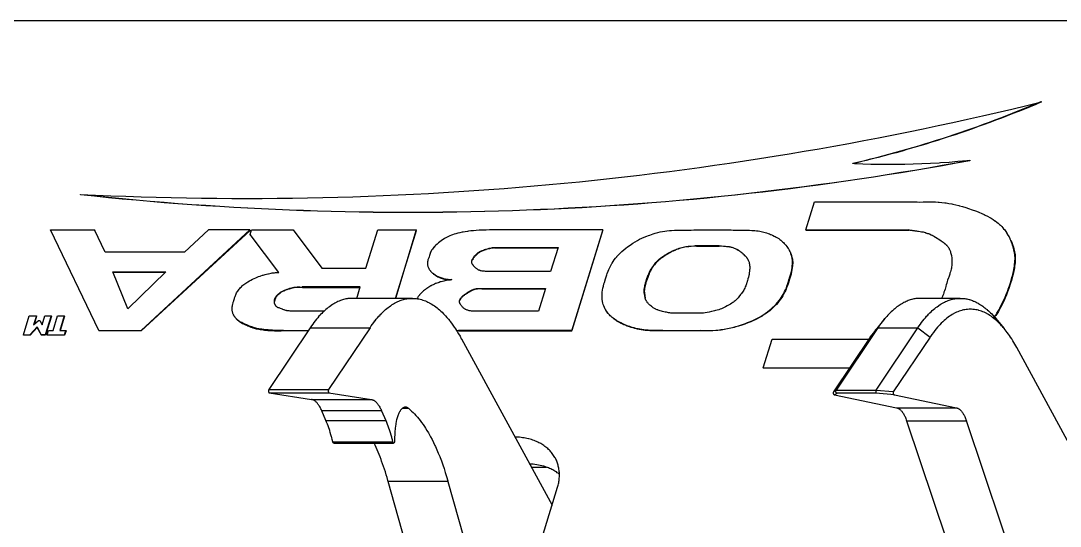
# Model space of a CAD drawing. Extents: x 0 to 216, y 0 to 280.
# Drawn here: x 185.23 to 197.24, y 214.57 to 220.41 of the extents above; entities that cross this region are included whole.
import ezdxf

# ---------------------------------------------------------------- set-up
doc = ezdxf.new("R2010")
doc.units = 0
doc.header["$MEASUREMENT"] = 0
doc.layers.add('CADdetails-1-FINE', color=1, linetype='CONTINUOUS')
doc.layers.add('CADdetails-9-EXTRAFINE', color=9, linetype='CONTINUOUS')

msp = doc.modelspace()

# ---------------------------------------------------------------- linework, layer by layer
at = {"layer": 'CADdetails-1-FINE'}
msp.add_lwpolyline([(198.151, 204.752), (202.988, 220.405), (136.73, 220.405), (132.448, 206.548)], dxfattribs=at)
at = {"layer": 'CADdetails-9-EXTRAFINE'}
msp.add_lwpolyline([(197.019, 219.469, -0.042242), (194.859, 218.76), (194.955, 218.756), (195.051, 218.753), (195.148, 218.751), (195.245, 218.751), (195.343, 218.751), (195.442, 218.752), (195.54, 218.754), (195.64, 218.758), (195.739, 218.762), (195.84, 218.768), (195.854, 218.769), (195.954, 218.776), (196.055, 218.784), (196.156, 218.793), (196.191, 218.796), (196.193, 218.791, -0.073187), (185.925, 218.398), (185.923, 218.403, 0.072802)], format="xyb", close=True, dxfattribs=at)
for points in [[(197.019, 219.469), (197.017, 219.474)], [(186.137, 216.834), (185.578, 217.992), (186.087, 217.992), (186.089, 217.987)], [(187.879, 217.992), (187.882, 217.987), (186.626, 216.829), (186.139, 216.829), (186.137, 216.834), (186.624, 216.834), (187.879, 217.992), (187.401, 217.992), (187.124, 217.736), (186.21, 217.736), (186.087, 217.992)], [(191.954, 217.992), (191.596, 216.834), (190.288, 216.834), (190.291, 216.829), (191.598, 216.829), (191.956, 217.987), (191.954, 217.992), (190.646, 217.992), (190.608, 217.991), (190.564, 217.99), (190.526, 217.988), (190.494, 217.986), (190.462, 217.984), (190.432, 217.981), (190.403, 217.977), (190.394, 217.976), (190.367, 217.972), (190.342, 217.968), (190.329, 217.965), (190.304, 217.96), (190.28, 217.954), (190.259, 217.948), (190.238, 217.942), (190.218, 217.935), (190.208, 217.932), (190.19, 217.925), (190.174, 217.918), (190.158, 217.91), (190.143, 217.902), (190.128, 217.894), (190.113, 217.884), (190.103, 217.878), (190.087, 217.867), (190.072, 217.855), (190.056, 217.842), (190.052, 217.839), (190.041, 217.83), (190.028, 217.818), (190.016, 217.806), (190.006, 217.795), (190.003, 217.792), (189.995, 217.782), (189.987, 217.772), (189.984, 217.768), (189.978, 217.758), (189.972, 217.747), (189.967, 217.737), (189.962, 217.726), (189.961, 217.722), (189.956, 217.709), (189.952, 217.697), (189.949, 217.684), (189.944, 217.671), (189.94, 217.657), (189.936, 217.646), (189.935, 217.642), (189.933, 217.633), (189.932, 217.63), (189.931, 217.621), (189.93, 217.612), (189.931, 217.602), (189.931, 217.596), (189.932, 217.587), (189.934, 217.578), (189.936, 217.572), (189.939, 217.563), (189.942, 217.554), (189.944, 217.55), (189.946, 217.546)], [(187.883, 217.934), (187.881, 217.938)], [(190.448, 217.599), (190.447, 217.602), (190.445, 217.606), (190.444, 217.609), (190.443, 217.613), (190.443, 217.617), (190.443, 217.617), (190.442, 217.621), (190.442, 217.624), (190.442, 217.628), (190.442, 217.632), (190.443, 217.635), (190.443, 217.639), (190.445, 217.643), (190.446, 217.647), (190.448, 217.65), (190.45, 217.656), (190.451, 217.657), (190.455, 217.664), (190.456, 217.666), (190.46, 217.673), (190.464, 217.679), (190.466, 217.682), (190.47, 217.687), (190.474, 217.692), (190.479, 217.697), (190.485, 217.703), (190.487, 217.705), (190.488, 217.706), (190.5, 217.717), (190.501, 217.717), (190.508, 217.724), (190.514, 217.729), (190.517, 217.731), (190.523, 217.735), (190.529, 217.739), (190.536, 217.743), (190.543, 217.746), (190.546, 217.748), (190.555, 217.752), (190.563, 217.755), (190.576, 217.76), (190.589, 217.765), (190.598, 217.768), (190.605, 217.77), (190.619, 217.774), (190.634, 217.778), (190.644, 217.781), (190.657, 217.784), (190.669, 217.786), (190.671, 217.786), (190.674, 217.787), (190.677, 217.787), (190.678, 217.787), (190.682, 217.788), (190.685, 217.788), (190.688, 217.789), (190.691, 217.789), (190.694, 217.79), (190.697, 217.79), (190.7, 217.79), (191.438, 217.79), (191.352, 217.514), (190.615, 217.514), (190.613, 217.514), (190.6, 217.514), (190.588, 217.515), (190.579, 217.516), (190.57, 217.517), (190.561, 217.518), (190.56, 217.518), (190.552, 217.52), (190.544, 217.522), (190.537, 217.524), (190.536, 217.525), (190.529, 217.527), (190.521, 217.53), (190.514, 217.534), (190.512, 217.535), (190.506, 217.538), (190.5, 217.542), (190.495, 217.546), (190.489, 217.55), (190.484, 217.554), (190.479, 217.559), (190.478, 217.561), (190.473, 217.566), (190.467, 217.573), (190.464, 217.577), (190.462, 217.58), (190.457, 217.586), (190.453, 217.59), (190.451, 217.595)], [(190.703, 217.786), (190.701, 217.785), (190.698, 217.785), (190.695, 217.785), (190.693, 217.785), (190.69, 217.784), (190.687, 217.784), (190.684, 217.783), (190.68, 217.783), (190.677, 217.782), (190.674, 217.782), (190.671, 217.781), (190.659, 217.779), (190.646, 217.776), (190.637, 217.774), (190.623, 217.77), (190.609, 217.766), (190.604, 217.764), (190.6, 217.763), (190.587, 217.759), (190.574, 217.754), (190.57, 217.753), (190.564, 217.75), (190.554, 217.746), (190.553, 217.745), (190.545, 217.742), (190.538, 217.738), (190.535, 217.737), (190.529, 217.733), (190.523, 217.729), (190.517, 217.725), (190.511, 217.72), (190.509, 217.718), (190.502, 217.712), (190.496, 217.707), (190.491, 217.701), (190.484, 217.695), (190.482, 217.693), (190.477, 217.688), (190.473, 217.683), (190.469, 217.678), (190.465, 217.672), (190.463, 217.67), (190.459, 217.663), (190.455, 217.656), (190.452, 217.649), (190.451, 217.647), (190.448, 217.642)], [(190.7, 217.79), (190.703, 217.786), (191.438, 217.786)], [(193.6, 217.69), (193.592, 217.698), (193.588, 217.702), (193.585, 217.705), (193.576, 217.714), (193.57, 217.72), (193.563, 217.726), (193.556, 217.731), (193.549, 217.737), (193.541, 217.743), (193.533, 217.748), (193.523, 217.754), (193.518, 217.757), (193.507, 217.763), (193.502, 217.766), (193.495, 217.77), (193.485, 217.774), (193.485, 217.774), (193.476, 217.778), (193.468, 217.782), (193.467, 217.782), (193.458, 217.785), (193.45, 217.788), (193.441, 217.79), (193.431, 217.792), (193.43, 217.792), (193.42, 217.794), (193.41, 217.796), (193.397, 217.798), (193.383, 217.799), (193.368, 217.8), (193.349, 217.802), (193.326, 217.804), (193.325, 217.804), (193.322, 217.804), (193.319, 217.805), (193.318, 217.805), (193.315, 217.805), (193.312, 217.805), (193.309, 217.806), (193.307, 217.806), (193.304, 217.806), (193.301, 217.806), (193.298, 217.807)], [(186.296, 217.511), (186.298, 217.507), (186.906, 217.507)], [(189.113, 217.203), (189.154, 217.335), (188.485, 217.335), (188.487, 217.33), (189.154, 217.33)], [(190.306, 217.141), (190.305, 217.144), (190.304, 217.147), (190.302, 217.151), (190.301, 217.155), (190.301, 217.159), (190.301, 217.159), (190.3, 217.163), (190.3, 217.167), (190.3, 217.171), (190.301, 217.175), (190.301, 217.179), (190.302, 217.183), (190.304, 217.187), (190.306, 217.191), (190.306, 217.192), (190.309, 217.197), (190.312, 217.202), (190.314, 217.206), (190.318, 217.211), (190.323, 217.217), (190.328, 217.222), (190.333, 217.227), (190.337, 217.231), (190.342, 217.236), (190.349, 217.241), (190.357, 217.247), (190.364, 217.252), (190.378, 217.261), (190.392, 217.27), (190.394, 217.271), (190.398, 217.273), (190.411, 217.281), (190.424, 217.289), (190.43, 217.292), (190.44, 217.297), (190.448, 217.301), (190.456, 217.304), (190.458, 217.305), (190.466, 217.308), (190.473, 217.31), (190.48, 217.312), (190.487, 217.314), (190.489, 217.314), (190.497, 217.316), (190.505, 217.317), (190.514, 217.317), (190.523, 217.318), (190.525, 217.318), (190.528, 217.318), (190.531, 217.318), (190.532, 217.318), (190.535, 217.318), (190.539, 217.318), (190.542, 217.318), (190.545, 217.318), (190.548, 217.318), (190.551, 217.318), (190.554, 217.317), (191.292, 217.317), (191.211, 217.055), (190.473, 217.055), (190.472, 217.055), (190.458, 217.055), (190.446, 217.056), (190.437, 217.057), (190.428, 217.058), (190.42, 217.059), (190.418, 217.059), (190.41, 217.061), (190.402, 217.063), (190.395, 217.065), (190.394, 217.066), (190.387, 217.068), (190.38, 217.071), (190.373, 217.075), (190.37, 217.076), (190.364, 217.08), (190.358, 217.083), (190.353, 217.087), (190.348, 217.091), (190.342, 217.096), (190.337, 217.101), (190.336, 217.102), (190.331, 217.107), (190.325, 217.114), (190.322, 217.118), (190.32, 217.121), (190.315, 217.127), (190.312, 217.132), (190.309, 217.136)], [(190.556, 217.313), (190.555, 217.313), (190.552, 217.313), (190.549, 217.313), (190.548, 217.313), (190.545, 217.313), (190.542, 217.313), (190.539, 217.313), (190.536, 217.313), (190.533, 217.313), (190.53, 217.313), (190.527, 217.313), (190.52, 217.313), (190.511, 217.312), (190.502, 217.311), (190.494, 217.31), (190.493, 217.31), (190.485, 217.308), (190.478, 217.307), (190.471, 217.304), (190.464, 217.302), (190.462, 217.301), (190.454, 217.298), (190.446, 217.294), (190.437, 217.289), (190.431, 217.286), (190.418, 217.28), (190.405, 217.272), (190.401, 217.27), (190.387, 217.261), (190.373, 217.251), (190.373, 217.251), (190.369, 217.249), (190.359, 217.242), (190.352, 217.237), (190.345, 217.232), (190.344, 217.231), (190.338, 217.226), (190.333, 217.221), (190.331, 217.219), (190.327, 217.214), (190.322, 217.209), (190.32, 217.207), (190.317, 217.201), (190.313, 217.196), (190.311, 217.192), (190.308, 217.187), (190.306, 217.183)], [(190.554, 217.317), (190.556, 217.313), (191.292, 217.313)], [(188.737, 217.055), (188.398, 217.055), (188.387, 217.056), (188.373, 217.056), (188.366, 217.057), (188.361, 217.057), (188.345, 217.057), (188.332, 217.058), (188.326, 217.059), (188.317, 217.06), (188.308, 217.061), (188.301, 217.062), (188.293, 217.064), (188.285, 217.066), (188.276, 217.069), (188.272, 217.071), (188.261, 217.075), (188.256, 217.077), (188.244, 217.081), (188.235, 217.085), (188.224, 217.089), (188.216, 217.092), (188.214, 217.092), (188.208, 217.095), (188.202, 217.098), (188.2, 217.099), (188.195, 217.102), (188.191, 217.105), (188.189, 217.107), (188.185, 217.11), (188.182, 217.114), (188.178, 217.117), (188.175, 217.121), (188.173, 217.125)], [(189.267, 216.865), (189.281, 216.885), (189.295, 216.905), (189.309, 216.925), (189.324, 216.943), (189.325, 216.945), (189.339, 216.962), (189.353, 216.979), (189.368, 216.996), (189.382, 217.011), (189.385, 217.015), (189.399, 217.029), (189.413, 217.043), (189.428, 217.057), (189.442, 217.069), (189.447, 217.074), (189.461, 217.086), (189.475, 217.097), (189.489, 217.107), (189.503, 217.117), (189.51, 217.122), (189.524, 217.131), (189.538, 217.14), (189.551, 217.148), (189.565, 217.155), (189.574, 217.159), (189.588, 217.166), (189.601, 217.172), (189.615, 217.177), (189.628, 217.182), (189.638, 217.185), (189.652, 217.189), (189.665, 217.193), (189.679, 217.196), (189.692, 217.198), (189.702, 217.2), (189.716, 217.201), (189.729, 217.202), (189.743, 217.203), (189.756, 217.203), (189.066, 217.203), (189.052, 217.203), (189.039, 217.202), (189.026, 217.201), (189.012, 217.2), (189.002, 217.198), (188.988, 217.196), (188.975, 217.193), (188.961, 217.189), (188.948, 217.185), (188.938, 217.182), (188.925, 217.177), (188.911, 217.172), (188.897, 217.166), (188.884, 217.159), (188.875, 217.155), (188.861, 217.148), (188.848, 217.14), (188.834, 217.131), (188.82, 217.122), (188.813, 217.117), (188.799, 217.107), (188.785, 217.097), (188.771, 217.086), (188.757, 217.074), (188.751, 217.069), (188.737, 217.057), (188.723, 217.043), (188.709, 217.03), (188.695, 217.015), (188.692, 217.011), (188.677, 216.996), (188.663, 216.979), (188.649, 216.962), (188.635, 216.945), (188.633, 216.943), (188.619, 216.924), (188.605, 216.905), (188.59, 216.885), (188.577, 216.865)], [(189.756, 217.203), (189.771, 217.203), (189.786, 217.202), (189.8, 217.201), (189.815, 217.199), (189.83, 217.196), (189.831, 217.196), (189.846, 217.193), (189.861, 217.189), (189.876, 217.184), (189.891, 217.179), (189.906, 217.173), (189.906, 217.173), (189.921, 217.167), (189.936, 217.16), (189.952, 217.152), (189.967, 217.144), (189.98, 217.136), (189.996, 217.126), (190.011, 217.116), (190.026, 217.105), (190.042, 217.093), (190.053, 217.084), (190.069, 217.071), (190.084, 217.057), (190.1, 217.042), (190.116, 217.026), (190.124, 217.018), (190.14, 217.001), (190.155, 216.983), (190.171, 216.964), (190.187, 216.945), (190.193, 216.938), (190.208, 216.917), (190.224, 216.895), (190.24, 216.872), (190.256, 216.848), (190.259, 216.844), (190.274, 216.819), (190.29, 216.793), (190.306, 216.766), (190.321, 216.738), (190.322, 216.737), (191.368, 214.816)], [(195.623, 217.203), (195.611, 217.203), (195.599, 217.203), (195.587, 217.202), (195.575, 217.2), (195.57, 217.2), (195.558, 217.198), (195.546, 217.196), (195.534, 217.193), (195.522, 217.19), (195.517, 217.189), (195.505, 217.185), (195.493, 217.181), (195.481, 217.177), (195.469, 217.172), (195.457, 217.167), (195.445, 217.161), (195.432, 217.155), (195.42, 217.148), (195.413, 217.144), (195.4, 217.137), (195.388, 217.129), (195.376, 217.121), (195.363, 217.113), (195.351, 217.104), (195.339, 217.094), (195.326, 217.084), (195.314, 217.073), (195.311, 217.071), (195.298, 217.059), (195.285, 217.048), (195.273, 217.035), (195.26, 217.023), (195.247, 217.009), (195.235, 216.995), (195.222, 216.981), (195.212, 216.969), (195.117, 216.855), (195.109, 216.846), (195.101, 216.836), (195.094, 216.826), (195.086, 216.817), (195.079, 216.807), (195.072, 216.797), (195.064, 216.787), (195.061, 216.783), (195.054, 216.773), (195.047, 216.762), (195.043, 216.756), (194.619, 216.123), (194.618, 216.121), (194.617, 216.119), (194.616, 216.116), (194.616, 216.113), (194.616, 216.111), (194.616, 216.108), (194.616, 216.105), (194.617, 216.103), (194.618, 216.101), (194.619, 216.098), (194.619, 216.098), (194.621, 216.095), (194.623, 216.093), (194.625, 216.092), (194.626, 216.091), (194.629, 216.09), (194.631, 216.089), (195.347, 215.941), (195.352, 215.94), (195.357, 215.938), (195.362, 215.936), (195.364, 215.935), (195.369, 215.933), (195.374, 215.93), (195.379, 215.927), (195.38, 215.926), (195.385, 215.922), (195.39, 215.918), (195.395, 215.913), (195.396, 215.912), (195.401, 215.907), (195.406, 215.901), (195.411, 215.895), (195.416, 215.888), (195.421, 215.88), (195.425, 215.874), (195.43, 215.865), (195.435, 215.856), (195.439, 215.849), (195.444, 215.839), (195.449, 215.827), (195.454, 215.816), (195.458, 215.803), (195.463, 215.791)], [(195.106, 216.108), (195.106, 216.108), (195.107, 216.109), (195.107, 216.111), (195.107, 216.111), (195.108, 216.114), (195.108, 216.115), (195.109, 216.118), (195.109, 216.119), (195.109, 216.122), (195.109, 216.125), (195.109, 216.128), (195.109, 216.13), (195.11, 216.134), (195.109, 216.137), (195.109, 216.14), (195.109, 216.141), (195.109, 216.141), (195.109, 216.142), (195.109, 216.142), (195.109, 216.142), (195.109, 216.143), (195.109, 216.143), (195.11, 216.144), (195.11, 216.144), (195.11, 216.144), (195.11, 216.145), (195.11, 216.145), (195.593, 216.865), (195.606, 216.885), (195.621, 216.905), (195.635, 216.924), (195.649, 216.943), (195.65, 216.945), (195.665, 216.962), (195.679, 216.979), (195.693, 216.996), (195.708, 217.011), (195.716, 217.021), (195.73, 217.035), (195.745, 217.049), (195.759, 217.062), (195.773, 217.074), (195.787, 217.086), (195.801, 217.097), (195.815, 217.107), (195.829, 217.117), (195.836, 217.122), (195.85, 217.131), (195.863, 217.14), (195.877, 217.148), (195.891, 217.155), (195.9, 217.159), (195.913, 217.166), (195.927, 217.172), (195.941, 217.177), (195.954, 217.182), (195.964, 217.185), (195.977, 217.189), (195.991, 217.193), (196.004, 217.196), (196.018, 217.198), (196.028, 217.2), (196.041, 217.201), (196.055, 217.202), (196.068, 217.203), (196.082, 217.203), (196.094, 217.203), (196.106, 217.203), (196.118, 217.202), (196.13, 217.2), (196.135, 217.2), (196.147, 217.198), (196.159, 217.196), (196.171, 217.193), (196.183, 217.19), (196.188, 217.189), (196.2, 217.185), (196.212, 217.181), (196.224, 217.177), (196.236, 217.172), (196.24, 217.17), (196.252, 217.165), (196.264, 217.159), (196.277, 217.153), (196.289, 217.146), (196.292, 217.144), (196.305, 217.137), (196.317, 217.129), (196.329, 217.121), (196.342, 217.113), (196.354, 217.103), (196.367, 217.094), (196.379, 217.084), (196.392, 217.073), (196.394, 217.071), (196.407, 217.059), (196.42, 217.048), (196.432, 217.035), (196.445, 217.023), (196.458, 217.009), (196.47, 216.995), (196.483, 216.981), (196.493, 216.969), (196.588, 216.855)], [(196.082, 217.203), (195.623, 217.203)], [(185.265, 216.781), (185.333, 217.001), (185.414, 217.001), (185.382, 216.897), (185.439, 216.949), (185.454, 216.949), (185.481, 216.897), (185.513, 217.001), (185.585, 217.001), (185.517, 216.781), (185.47, 216.781)], [(185.414, 217.001), (185.416, 216.997), (185.387, 216.902)], [(185.585, 217.001), (185.588, 216.997), (185.52, 216.777), (185.472, 216.777)], [(185.538, 216.781), (185.554, 216.834), (185.608, 216.834), (185.66, 217.001), (185.736, 217.001), (185.684, 216.834), (185.755, 216.834), (185.758, 216.829), (185.741, 216.777), (185.54, 216.777), (185.538, 216.781), (185.739, 216.781), (185.755, 216.834)], [(185.736, 217.001), (185.738, 216.997), (185.688, 216.833)], [(192.652, 216.829), (192.652, 216.829), (192.625, 216.828), (192.599, 216.827), (192.573, 216.827), (192.548, 216.827), (192.523, 216.828), (192.498, 216.829), (192.473, 216.831), (192.449, 216.834), (192.445, 216.834), (192.422, 216.837), (192.398, 216.841), (192.376, 216.845), (192.353, 216.849), (192.347, 216.851), (192.325, 216.856), (192.304, 216.862), (192.283, 216.868), (192.263, 216.874), (192.253, 216.877), (192.234, 216.884), (192.215, 216.892), (192.197, 216.899), (192.179, 216.908), (192.165, 216.915), (192.149, 216.923), (192.133, 216.932), (192.118, 216.941), (192.104, 216.95), (192.099, 216.954), (192.085, 216.964), (192.073, 216.973), (192.061, 216.983), (192.05, 216.993), (192.04, 217.003), (192.03, 217.013), (192.021, 217.023), (192.012, 217.034), (192.004, 217.045), (191.997, 217.056), (191.99, 217.067)], [(197.779, 214.717), (196.735, 216.635), (196.725, 216.654), (196.712, 216.675), (196.7, 216.695), (196.688, 216.715), (196.676, 216.735), (196.663, 216.754), (196.662, 216.756), (196.65, 216.774), (196.637, 216.791), (196.625, 216.808), (196.613, 216.824), (196.6, 216.84), (196.588, 216.855), (196.579, 216.866), (196.569, 216.877), (196.559, 216.888), (196.549, 216.899), (196.539, 216.91), (196.528, 216.92), (196.518, 216.93), (196.511, 216.937), (196.5, 216.947), (196.489, 216.956), (196.485, 216.96), (196.47, 216.972), (196.454, 216.984), (196.438, 216.996), (196.422, 217.006), (196.407, 217.016), (196.391, 217.025), (196.388, 217.027), (196.372, 217.035), (196.357, 217.042), (196.341, 217.049), (196.326, 217.055), (196.31, 217.06), (196.295, 217.064), (196.292, 217.065), (196.277, 217.069), (196.262, 217.072), (196.246, 217.074), (196.244, 217.075), (196.228, 217.076), (196.213, 217.077), (196.198, 217.078), (196.183, 217.077), (196.167, 217.076), (196.152, 217.075), (196.149, 217.074), (196.134, 217.072), (196.119, 217.069), (196.103, 217.065), (196.101, 217.064), (196.085, 217.06), (196.07, 217.055), (196.055, 217.049), (196.039, 217.042), (196.023, 217.035), (196.008, 217.027), (196.005, 217.025), (195.989, 217.016), (195.973, 217.007), (195.958, 216.996), (195.942, 216.985), (195.926, 216.973), (195.911, 216.96), (195.895, 216.946), (195.879, 216.932), (195.863, 216.916), (195.846, 216.899), (195.83, 216.882), (195.82, 216.87), (195.804, 216.851), (195.787, 216.831), (195.771, 216.81), (195.755, 216.787), (195.739, 216.764), (195.734, 216.756), (195.309, 216.123), (195.308, 216.121), (195.307, 216.119), (195.306, 216.116), (195.306, 216.113), (195.306, 216.111), (195.306, 216.108), (195.307, 216.105), (195.307, 216.103), (195.308, 216.101), (195.309, 216.098), (195.309, 216.098), (195.311, 216.095), (195.313, 216.093), (195.315, 216.092), (195.317, 216.091), (195.319, 216.09), (195.321, 216.089), (196.037, 215.941), (196.042, 215.94), (196.047, 215.938), (196.052, 215.936), (196.054, 215.935), (196.059, 215.933), (196.064, 215.93), (196.069, 215.927), (196.07, 215.926), (196.075, 215.922), (196.08, 215.918), (196.085, 215.913), (196.086, 215.912), (196.091, 215.907), (196.096, 215.901), (196.101, 215.895), (196.106, 215.888), (196.111, 215.88), (196.115, 215.874), (196.12, 215.865), (196.126, 215.856), (196.129, 215.849), (196.134, 215.839), (196.139, 215.827), (196.144, 215.816), (196.148, 215.803), (196.153, 215.791)], [(185.425, 216.868), (185.423, 216.873)], [(194.663, 216.108), (194.66, 216.108), (194.658, 216.109), (194.656, 216.11), (194.654, 216.111), (194.652, 216.113), (194.65, 216.115), (194.648, 216.117), (194.647, 216.119), (194.646, 216.122), (194.646, 216.122), (194.645, 216.125), (194.645, 216.128), (194.645, 216.13), (194.645, 216.133), (194.646, 216.133), (194.646, 216.136), (194.647, 216.138), (194.649, 216.141), (194.649, 216.141), (194.649, 216.141), (194.65, 216.142), (194.65, 216.142), (194.65, 216.142), (194.65, 216.143), (194.651, 216.143), (194.651, 216.144), (194.651, 216.144), (194.652, 216.145), (194.652, 216.145), (195.135, 216.865), (195.139, 216.872), (195.146, 216.882), (195.154, 216.893), (195.157, 216.897), (195.164, 216.908), (195.172, 216.918), (195.18, 216.929), (195.188, 216.939), (195.196, 216.949), (195.204, 216.959), (195.212, 216.969)], [(185.342, 216.777), (185.339, 216.781)], [(185.52, 216.777), (185.517, 216.781)], [(185.741, 216.777), (185.739, 216.781)], [(186.626, 216.829), (186.624, 216.834)], [(188.577, 216.865), (188.099, 216.151), (188.098, 216.15), (188.097, 216.147), (188.096, 216.144), (188.095, 216.142), (188.095, 216.138), (188.095, 216.136), (188.095, 216.132), (188.095, 216.13), (188.095, 216.127), (188.096, 216.124), (188.096, 216.122), (188.097, 216.119), (188.098, 216.119), (188.099, 216.117), (188.1, 216.116), (188.1, 216.115), (188.101, 216.115), (188.102, 216.114), (188.592, 216.036)], [(188.553, 216.829), (188.27, 216.829), (188.268, 216.834), (188.556, 216.834)], [(188.577, 216.865), (189.267, 216.865)], [(189.267, 216.865), (188.789, 216.151), (188.788, 216.15), (188.787, 216.147), (188.786, 216.144), (188.785, 216.142), (188.785, 216.138), (188.785, 216.136), (188.785, 216.134), (188.785, 216.13), (188.785, 216.127), (188.786, 216.124), (188.787, 216.122), (188.788, 216.119), (188.788, 216.119), (188.789, 216.117), (188.79, 216.116), (188.79, 216.115), (188.791, 216.115), (188.792, 216.114), (189.282, 216.036)], [(191.598, 216.829), (191.596, 216.834)], [(195.043, 216.756), (195.135, 216.865), (195.593, 216.865), (195.734, 216.756)], [(193.808, 216.403), (193.91, 216.732), (195.027, 216.732)], [(194.803, 216.398), (193.811, 216.398), (193.808, 216.403), (194.806, 216.403)], [(188.099, 216.151), (188.789, 216.151)], [(188.102, 216.114), (188.792, 216.114)], [(188.838, 215.548), (188.831, 215.573), (188.825, 215.598), (188.823, 215.606), (188.816, 215.63), (188.808, 215.654), (188.801, 215.678), (188.797, 215.689), (188.79, 215.711), (188.782, 215.733), (188.774, 215.753), (188.766, 215.774), (188.758, 215.793), (188.71, 215.907), (188.706, 215.916), (188.7, 215.927), (188.695, 215.938), (188.69, 215.948), (188.684, 215.958), (188.683, 215.959), (188.677, 215.968), (188.672, 215.976), (188.666, 215.984), (188.661, 215.991), (188.655, 215.997), (188.651, 216.002), (188.645, 216.007), (188.64, 216.012), (188.635, 216.016), (188.63, 216.02), (188.624, 216.024), (188.619, 216.027), (188.614, 216.029), (188.608, 216.032), (188.608, 216.032), (188.603, 216.034), (188.597, 216.035), (188.592, 216.036), (189.282, 216.036), (189.287, 216.035), (189.293, 216.034), (189.298, 216.032), (189.298, 216.032), (189.304, 216.029), (189.309, 216.027), (189.314, 216.024), (189.32, 216.02), (189.325, 216.016), (189.33, 216.012), (189.336, 216.007), (189.341, 216.002), (189.345, 215.997), (189.351, 215.991), (189.357, 215.984), (189.362, 215.976), (189.368, 215.968), (189.373, 215.959), (189.374, 215.958), (189.38, 215.948), (189.385, 215.938), (189.391, 215.927), (189.396, 215.916), (189.4, 215.907), (189.448, 215.793), (189.456, 215.774), (189.464, 215.753), (189.472, 215.733), (189.48, 215.711), (189.488, 215.689), (189.491, 215.678), (189.499, 215.654), (189.506, 215.63), (189.513, 215.606), (189.515, 215.598), (189.522, 215.573), (189.528, 215.548)], [(194.649, 216.141), (194.619, 216.123)], [(195.321, 216.089), (195.106, 216.108), (194.663, 216.108), (194.631, 216.089)], [(194.652, 216.145), (195.11, 216.145)], [(195.309, 216.123), (195.109, 216.141)], [(189.4, 215.907), (188.71, 215.907)], [(189.713, 215.933), (189.712, 215.934), (189.709, 215.936), (189.705, 215.939), (189.702, 215.941), (189.698, 215.942), (189.695, 215.944), (189.692, 215.945), (189.688, 215.946), (189.684, 215.947), (189.68, 215.948), (189.676, 215.948), (189.672, 215.948), (189.668, 215.947), (189.665, 215.946), (189.661, 215.945), (189.657, 215.944), (189.654, 215.942), (189.65, 215.94), (189.646, 215.938), (189.643, 215.936), (189.639, 215.933), (189.635, 215.929), (189.633, 215.927), (189.628, 215.922), (189.624, 215.917), (189.619, 215.912), (189.615, 215.906), (189.613, 215.902), (189.608, 215.894), (189.604, 215.887), (189.6, 215.878), (189.595, 215.869), (189.595, 215.868), (189.591, 215.858), (189.587, 215.847), (189.583, 215.836), (189.58, 215.826), (189.576, 215.813), (189.573, 215.8), (189.57, 215.786), (189.568, 215.777), (189.565, 215.763), (189.563, 215.748), (189.56, 215.732), (189.56, 215.724), (189.558, 215.708), (189.556, 215.691), (189.555, 215.675), (189.555, 215.668), (189.551, 215.562), (189.551, 215.558), (189.55, 215.555), (189.55, 215.552), (189.55, 215.551), (189.549, 215.547), (189.548, 215.544), (189.547, 215.541), (189.546, 215.54), (189.545, 215.538), (189.544, 215.537), (189.543, 215.535), (189.542, 215.534), (189.541, 215.534), (189.54, 215.533), (189.538, 215.533), (189.537, 215.533), (189.536, 215.534), (189.535, 215.534), (189.534, 215.535), (189.533, 215.537), (189.532, 215.537), (189.531, 215.539), (189.53, 215.541), (189.53, 215.542), (189.529, 215.544), (189.529, 215.546), (189.528, 215.547), (189.528, 215.548)], [(189.713, 215.933), (189.64, 215.933)], [(189.713, 215.933), (189.73, 215.919), (189.747, 215.903), (189.764, 215.887), (189.78, 215.871), (189.797, 215.852), (189.814, 215.833), (189.832, 215.812), (189.845, 215.795), (189.862, 215.772), (189.879, 215.748), (189.897, 215.723), (189.907, 215.707), (189.924, 215.679), (189.942, 215.65), (189.959, 215.62), (189.966, 215.606), (189.983, 215.573), (190, 215.54), (190.017, 215.505), (190.023, 215.493), (190.039, 215.456), (190.055, 215.418), (190.071, 215.378), (190.075, 215.369), (190.091, 215.327), (190.106, 215.284), (190.121, 215.24), (190.136, 215.195), (190.151, 215.148), (190.165, 215.099), (190.167, 215.091), (190.781, 212.916)], [(195.347, 215.941), (196.037, 215.941)], [(188.758, 215.793), (189.448, 215.793)], [(195.463, 215.791), (196.153, 215.791)], [(195.463, 215.791), (196.842, 211.684)], [(197.173, 212.754), (196.153, 215.791)], [(188.838, 215.548), (189.528, 215.548)], [(188.848, 215.533), (188.847, 215.533), (188.846, 215.534), (188.845, 215.534), (188.844, 215.535), (188.843, 215.537), (188.842, 215.537), (188.841, 215.538), (188.84, 215.54), (188.84, 215.542), (188.839, 215.543), (188.839, 215.544), (188.838, 215.546), (188.838, 215.548)], [(191.254, 214.446), (191.433, 215.026), (191.435, 215.035), (191.439, 215.049), (191.442, 215.063), (191.445, 215.076), (191.447, 215.09), (191.449, 215.103), (191.451, 215.116), (191.452, 215.13), (191.453, 215.143), (191.453, 215.156), (191.453, 215.169), (191.453, 215.181), (191.453, 215.194), (191.453, 215.194), (191.452, 215.206), (191.45, 215.219), (191.448, 215.231), (191.446, 215.243), (191.444, 215.256), (191.441, 215.268), (191.438, 215.28), (191.435, 215.291), (191.431, 215.303), (191.427, 215.314), (191.422, 215.325), (191.418, 215.336), (191.413, 215.347), (191.407, 215.358), (191.401, 215.369), (191.394, 215.38), (191.387, 215.391), (191.379, 215.402), (191.371, 215.413), (191.363, 215.423), (191.355, 215.433), (191.346, 215.443), (191.338, 215.451), (191.329, 215.461), (191.319, 215.47), (191.308, 215.479), (191.298, 215.487), (191.287, 215.496), (191.275, 215.504), (191.263, 215.512), (191.251, 215.52), (191.239, 215.527), (191.23, 215.532), (191.217, 215.538), (191.204, 215.545), (191.19, 215.551), (191.176, 215.557), (191.162, 215.563), (191.147, 215.568), (191.132, 215.573), (191.116, 215.578), (191.101, 215.582), (191.095, 215.583), (191.079, 215.587), (191.063, 215.59), (191.046, 215.594), (191.029, 215.596), (191.012, 215.598), (190.994, 215.6), (190.976, 215.602), (190.958, 215.603), (190.94, 215.603)], [(188.848, 215.533), (189.538, 215.533)], [(190.676, 212.578), (190.186, 212.578), (189.477, 215.091), (189.474, 215.101), (189.464, 215.135), (189.454, 215.169), (189.444, 215.201), (189.433, 215.234), (189.423, 215.265), (189.412, 215.296), (189.401, 215.326), (189.394, 215.346), (189.382, 215.375), (189.371, 215.403), (189.36, 215.43), (189.348, 215.457), (189.337, 215.483), (189.325, 215.509), (189.313, 215.534)], [(191.13, 215.254), (191.304, 215.254)], [(190.167, 215.091), (189.477, 215.091)]]:
    msp.add_lwpolyline(points, dxfattribs=at)
for points in [[(194.299, 217.992), (194.399, 218.315), (195.585, 218.315), (195.616, 218.314), (195.654, 218.315), (195.669, 218.315), (195.714, 218.315), (195.754, 218.316), (195.764, 218.315), (195.795, 218.315), (195.827, 218.313), (195.837, 218.312), (195.87, 218.31), (195.902, 218.306), (195.918, 218.304), (195.951, 218.299), (195.984, 218.293), (195.997, 218.29), (196.03, 218.283), (196.065, 218.274), (196.073, 218.272), (196.109, 218.262), (196.146, 218.25), (196.177, 218.241), (196.219, 218.226), (196.256, 218.213), (196.289, 218.2), (196.298, 218.197), (196.329, 218.184), (196.357, 218.171), (196.371, 218.164), (196.397, 218.151), (196.422, 218.137), (196.44, 218.127), (196.462, 218.113), (196.482, 218.099), (196.484, 218.098), (196.503, 218.084), (196.52, 218.07), (196.536, 218.056), (196.547, 218.047), (196.561, 218.033), (196.574, 218.018), (196.583, 218.007), (196.595, 217.992), (196.608, 217.975), (196.62, 217.956), (196.621, 217.953), (196.633, 217.934), (196.645, 217.912), (196.653, 217.895), (196.656, 217.891, -0.005161), (196.663, 217.876), (196.667, 217.867), (196.676, 217.846), (196.684, 217.826), (196.688, 217.813), (196.695, 217.794), (196.7, 217.776), (196.704, 217.759), (196.708, 217.741), (196.711, 217.723), (196.714, 217.705), (196.715, 217.688), (196.716, 217.669), (196.716, 217.669), (196.716, 217.65), (196.716, 217.631), (196.714, 217.613), (196.712, 217.592), (196.71, 217.569), (196.708, 217.556), (196.703, 217.532), (196.698, 217.506), (196.696, 217.498), (196.69, 217.47), (196.682, 217.441), (196.682, 217.441), (196.673, 217.409), (196.663, 217.377), (196.651, 217.342), (196.645, 217.326), (196.642, 217.316), (196.629, 217.28), (196.615, 217.245), (196.601, 217.211), (196.588, 217.18), (196.574, 217.151), (196.561, 217.123), (196.547, 217.097), (196.536, 217.076), (196.522, 217.052), (196.508, 217.029), (196.494, 217.006), (196.476, 216.989), (196.491, 217.01), (196.505, 217.032), (196.519, 217.055), (196.533, 217.08), (196.544, 217.1), (196.558, 217.127), (196.571, 217.154), (196.585, 217.184), (196.599, 217.215), (196.599, 217.215), (196.612, 217.249), (196.626, 217.284), (196.639, 217.32), (196.643, 217.33), (196.649, 217.346), (196.66, 217.381), (196.67, 217.413), (196.679, 217.445), (196.687, 217.474), (196.694, 217.502), (196.696, 217.51), (196.701, 217.536), (196.705, 217.56), (196.707, 217.574), (196.71, 217.596), (196.712, 217.617), (196.713, 217.635), (196.714, 217.655), (196.714, 217.673), (196.714, 217.674), (196.713, 217.692), (196.711, 217.71), (196.709, 217.727), (196.706, 217.745), (196.702, 217.763), (196.698, 217.78), (196.692, 217.799), (196.686, 217.818), (196.681, 217.831), (196.673, 217.851), (196.665, 217.871), (196.661, 217.88)], [(187.71, 216.981), (187.716, 216.974), (187.722, 216.967), (187.728, 216.96), (187.731, 216.958), (187.737, 216.952), (187.745, 216.946), (187.753, 216.94), (187.755, 216.938), (187.763, 216.932), (187.773, 216.927), (187.783, 216.921), (187.794, 216.915), (187.807, 216.908), (187.812, 216.906), (187.829, 216.899), (187.844, 216.892), (187.857, 216.887), (187.875, 216.879), (187.876, 216.879), (187.892, 216.872), (187.907, 216.867), (187.914, 216.865), (187.928, 216.86), (187.941, 216.856), (187.954, 216.853), (187.968, 216.85), (187.983, 216.847), (188, 216.844), (188.012, 216.843), (188.033, 216.84), (188.049, 216.838), (188.061, 216.837), (188.086, 216.834), (188.111, 216.832), (188.137, 216.831), (188.162, 216.83), (188.189, 216.829), (188.216, 216.829), (188.239, 216.829, 0.004055), (188.268, 216.834, -0.004012), (188.236, 216.833), (188.216, 216.833), (188.188, 216.834), (188.162, 216.834), (188.14, 216.835), (188.114, 216.837), (188.089, 216.839), (188.088, 216.839), (188.063, 216.841), (188.04, 216.843), (188.017, 216.846), (187.998, 216.849), (187.982, 216.852), (187.975, 216.853), (187.961, 216.856), (187.947, 216.859), (187.934, 216.862), (187.921, 216.866), (187.915, 216.868), (187.901, 216.873), (187.886, 216.878), (187.883, 216.879), (187.867, 216.886), (187.853, 216.892), (187.844, 216.896), (187.822, 216.905), (187.811, 216.91), (187.797, 216.917), (187.785, 216.923), (187.775, 216.929), (187.765, 216.934), (187.764, 216.935), (187.755, 216.941), (187.747, 216.946), (187.74, 216.952), (187.738, 216.954), (187.731, 216.96), (187.724, 216.966), (187.718, 216.973), (187.715, 216.977), (187.711, 216.981), (187.708, 216.985), (187.705, 216.989), (187.702, 216.993), (187.7, 216.997), (187.697, 217.002), (187.695, 217.004), (187.693, 217.008), (187.691, 217.013), (187.692, 217.01), (187.689, 217.015), (187.688, 217.019), (187.684, 217.027), (187.681, 217.036), (187.679, 217.045), (187.677, 217.053), (187.675, 217.061), (187.675, 217.07), (187.674, 217.08), (187.675, 217.09), (187.675, 217.094), (187.676, 217.105), (187.678, 217.117), (187.68, 217.129), (187.682, 217.137), (187.686, 217.151), (187.688, 217.159), (187.693, 217.176), (187.694, 217.18), (187.701, 217.202), (187.703, 217.21), (187.708, 217.224), (187.712, 217.235), (187.717, 217.245), (187.721, 217.255), (187.727, 217.266), (187.727, 217.266), (187.734, 217.277), (187.741, 217.288), (187.749, 217.299), (187.756, 217.308), (187.762, 217.316), (187.772, 217.328), (187.773, 217.328), (187.782, 217.338), (187.79, 217.347), (187.799, 217.355), (187.801, 217.356), (187.811, 217.364), (187.82, 217.371), (187.831, 217.379), (187.833, 217.38), (187.846, 217.388), (187.856, 217.394), (187.875, 217.405), (187.881, 217.408), (187.891, 217.414), (187.911, 217.424), (187.93, 217.433), (187.947, 217.441), (187.964, 217.448), (187.981, 217.454), (187.997, 217.46), (188.006, 217.463), (188.024, 217.469), (188.032, 217.471), (188.056, 217.477), (188.085, 217.485), (188.094, 217.487), (188.111, 217.491), (188.125, 217.494), (188.137, 217.497), (188.15, 217.498), (188.163, 217.499), (188.177, 217.5), (188.189, 217.5, -0.008983), (188.212, 217.5), (187.881, 217.938), (187.897, 217.992), (188.378, 217.992), (188.712, 217.55), (189.22, 217.55), (189.357, 217.992), (189.8, 217.992), (189.56, 217.203), (189.802, 217.987), (189.8, 217.992)], [(192.649, 216.834), (192.629, 216.833), (192.603, 216.832), (192.577, 216.831), (192.552, 216.832), (192.527, 216.832), (192.502, 216.834), (192.478, 216.835), (192.454, 216.838), (192.453, 216.838), (192.43, 216.841), (192.407, 216.844), (192.384, 216.848), (192.362, 216.852), (192.358, 216.853), (192.336, 216.857), (192.315, 216.863), (192.294, 216.868), (192.274, 216.874), (192.267, 216.877), (192.248, 216.883), (192.229, 216.89), (192.21, 216.897), (192.192, 216.905), (192.181, 216.91), (192.164, 216.919), (192.148, 216.927), (192.133, 216.936), (192.118, 216.944), (192.116, 216.946), (192.102, 216.955), (192.089, 216.964), (192.076, 216.974), (192.064, 216.983), (192.053, 216.993), (192.046, 216.999), (192.036, 217.01), (192.026, 217.02), (192.017, 217.03), (192.009, 217.041), (192.001, 217.051), (191.998, 217.055), (191.995, 217.059), (191.994, 217.061), (191.991, 217.066), (191.988, 217.07), (191.986, 217.074), (191.983, 217.078), (191.981, 217.083), (191.978, 217.087), (191.976, 217.092), (191.977, 217.089), (191.975, 217.094), (191.973, 217.099), (191.966, 217.115), (191.96, 217.131), (191.955, 217.148), (191.951, 217.165), (191.95, 217.171), (191.948, 217.189), (191.946, 217.209), (191.946, 217.213), (191.946, 217.233), (191.946, 217.253), (191.946, 217.255), (191.948, 217.276), (191.952, 217.298), (191.952, 217.299), (191.956, 217.322), (191.961, 217.342), (191.968, 217.371), (191.973, 217.386), (191.985, 217.427), (191.986, 217.43), (191.989, 217.44), (192.001, 217.474), (192.006, 217.488), (192.017, 217.518), (192.025, 217.537), (192.036, 217.561), (192.047, 217.583), (192.059, 217.605), (192.061, 217.608), (192.073, 217.628), (192.086, 217.647), (192.1, 217.665), (192.115, 217.684), (192.118, 217.687), (192.136, 217.706), (192.155, 217.725), (192.155, 217.726), (192.176, 217.745), (192.196, 217.762), (192.221, 217.783), (192.239, 217.797), (192.258, 217.811), (192.284, 217.829), (192.301, 217.84), (192.328, 217.856), (192.354, 217.871), (192.38, 217.885), (192.407, 217.897), (192.431, 217.908), (192.463, 217.921), (192.483, 217.928), (192.498, 217.934), (192.536, 217.946), (192.561, 217.954), (192.589, 217.962), (192.616, 217.969), (192.642, 217.974), (192.669, 217.979), (192.695, 217.982), (192.726, 217.985), (192.748, 217.987), (192.784, 217.988), (192.801, 217.989), (192.847, 217.989), (192.905, 217.989), (192.933, 217.99), (192.973, 217.99), (193.007, 217.992), (193.435, 217.992), (193.459, 217.991), (193.485, 217.99), (193.517, 217.989), (193.539, 217.989), (193.575, 217.989), (193.614, 217.989), (193.646, 217.988), (193.648, 217.988), (193.675, 217.987), (193.699, 217.986), (193.71, 217.985), (193.731, 217.983), (193.75, 217.981), (193.767, 217.978), (193.784, 217.975), (193.8, 217.972), (193.815, 217.968), (193.831, 217.964), (193.846, 217.959), (193.862, 217.953), (193.88, 217.946), (193.89, 217.941), (193.896, 217.939), (193.915, 217.931), (193.932, 217.922), (193.943, 217.917), (193.958, 217.908), (193.972, 217.9), (193.973, 217.9), (193.986, 217.892), (193.998, 217.883), (194.009, 217.875), (194.019, 217.866), (194.03, 217.857), (194.04, 217.847), (194.05, 217.837), (194.06, 217.826), (194.069, 217.815), (194.078, 217.803), (194.087, 217.791), (194.094, 217.78), (194.101, 217.769), (194.108, 217.756), (194.114, 217.744), (194.117, 217.739, -0.020687), (194.127, 217.716), (194.129, 217.712), (194.134, 217.695), (194.139, 217.678), (194.14, 217.672), (194.144, 217.656), (194.146, 217.639), (194.147, 217.622), (194.147, 217.603), (194.146, 217.597), (194.145, 217.577), (194.142, 217.555), (194.142, 217.555), (194.138, 217.531), (194.134, 217.512), (194.128, 217.484), (194.124, 217.469), (194.114, 217.436), (194.112, 217.426), (194.111, 217.425), (194.098, 217.384), (194.094, 217.37), (194.083, 217.341), (194.077, 217.323), (194.066, 217.298), (194.057, 217.278), (194.046, 217.255), (194.033, 217.233), (194.021, 217.213), (194.008, 217.194), (193.992, 217.173), (193.976, 217.153), (193.959, 217.133), (193.941, 217.115), (193.922, 217.096), (193.901, 217.078), (193.882, 217.061), (193.859, 217.044), (193.834, 217.026), (193.808, 217.009), (193.793, 216.999), (193.765, 216.983), (193.736, 216.967), (193.705, 216.952), (193.696, 216.948), (193.664, 216.933), (193.63, 216.919), (193.596, 216.906), (193.595, 216.906), (193.559, 216.893), (193.523, 216.882), (193.492, 216.873), (193.47, 216.867), (193.433, 216.858), (193.396, 216.85), (193.358, 216.844), (193.321, 216.838), (193.283, 216.834), (193.261, 216.832), (193.224, 216.829), (193.187, 216.827), (193.151, 216.827), (193.115, 216.828), (193.077, 216.834), (193.113, 216.832), (193.148, 216.831), (193.185, 216.832), (193.221, 216.833), (193.258, 216.836), (193.281, 216.838), (193.318, 216.843), (193.356, 216.848), (193.393, 216.855), (193.431, 216.863), (193.468, 216.872), (193.489, 216.877), (193.52, 216.886), (193.557, 216.898), (193.592, 216.91), (193.593, 216.91), (193.627, 216.923), (193.661, 216.937), (193.693, 216.952), (193.702, 216.956), (193.732, 216.971), (193.762, 216.987), (193.79, 217.003), (193.805, 217.013), (193.831, 217.03), (193.855, 217.048), (193.879, 217.065), (193.898, 217.082), (193.919, 217.1), (193.938, 217.118), (193.956, 217.137), (193.973, 217.157), (193.989, 217.177), (194.005, 217.198), (194.018, 217.217), (194.03, 217.237), (194.043, 217.259), (194.054, 217.282), (194.063, 217.301), (194.074, 217.326), (194.081, 217.344), (194.091, 217.373), (194.096, 217.387), (194.108, 217.428), (194.109, 217.43), (194.112, 217.439), (194.121, 217.473), (194.125, 217.487), (194.132, 217.515), (194.136, 217.534), (194.14, 217.558), (194.14, 217.558), (194.142, 217.58), (194.144, 217.601), (194.144, 217.606), (194.144, 217.625), (194.143, 217.642), (194.141, 217.659), (194.141, 217.665), (194.137, 217.682), (194.133, 217.698), (194.127, 217.715), (194.125, 217.719)], [(195.928, 217.811), (195.922, 217.817), (195.916, 217.823), (195.908, 217.83), (195.901, 217.836), (195.892, 217.843), (195.886, 217.847), (195.875, 217.855), (195.863, 217.863), (195.862, 217.863), (195.846, 217.873), (195.838, 217.879), (195.814, 217.895), (195.803, 217.901), (195.789, 217.91), (195.786, 217.912), (195.775, 217.919), (195.764, 217.925), (195.758, 217.928), (195.748, 217.933), (195.738, 217.937), (195.727, 217.942), (195.717, 217.946), (195.709, 217.948), (195.697, 217.952), (195.684, 217.956), (195.68, 217.958), (195.665, 217.961), (195.651, 217.965), (195.635, 217.968), (195.618, 217.971), (195.618, 217.971), (195.6, 217.974), (195.581, 217.977), (195.56, 217.98), (195.553, 217.981), (195.529, 217.983), (195.502, 217.986), (195.488, 217.992, -0.003936), (195.526, 217.988), (195.548, 217.986), (195.57, 217.983), (195.589, 217.98), (195.601, 217.978), (195.619, 217.975), (195.635, 217.972), (195.65, 217.969), (195.652, 217.969), (195.666, 217.965), (195.68, 217.961), (195.684, 217.96), (195.697, 217.956), (195.709, 217.952), (195.715, 217.95), (195.726, 217.946), (195.736, 217.942), (195.746, 217.937), (195.756, 217.932), (195.762, 217.929), (195.772, 217.924), (195.783, 217.917), (195.797, 217.908), (195.809, 217.9), (195.833, 217.885), (195.839, 217.881), (195.857, 217.87), (195.861, 217.867), (195.873, 217.859), (195.884, 217.852), (195.893, 217.845), (195.901, 217.838), (195.908, 217.832), (195.915, 217.826), (195.921, 217.82), (195.922, 217.819), (195.928, 217.813), (195.933, 217.807), (195.938, 217.8, -0.044942), (195.958, 217.768, -0.017658), (195.964, 217.752), (195.968, 217.742), (195.971, 217.731), (195.974, 217.72), (195.977, 217.709), (195.98, 217.697), (195.981, 217.688), (195.983, 217.675), (195.983, 217.674), (195.984, 217.661), (195.985, 217.647), (195.986, 217.634), (195.986, 217.621), (195.985, 217.608), (195.984, 217.595), (195.983, 217.582), (195.981, 217.568), (195.979, 217.555), (195.979, 217.553), (195.976, 217.539), (195.972, 217.525), (195.968, 217.51), (195.963, 217.494), (195.96, 217.483), (195.953, 217.461), (195.948, 217.448), (195.946, 217.441), (195.936, 217.413), (195.931, 217.398), (195.925, 217.378), (195.919, 217.358), (195.915, 217.343), (195.914, 217.34), (195.906, 217.311), (195.899, 217.29), (195.894, 217.273), (195.892, 217.268), (195.887, 217.252), (195.881, 217.238), (195.875, 217.224), (195.869, 217.209), (195.866, 217.203)], [(193.299, 217.811), (193.3, 217.811), (193.303, 217.811), (193.305, 217.81), (193.306, 217.81), (193.309, 217.81), (193.312, 217.81), (193.314, 217.809), (193.317, 217.809), (193.319, 217.809), (193.322, 217.809), (193.324, 217.809), (193.347, 217.807), (193.369, 217.805), (193.371, 217.805), (193.387, 217.803), (193.401, 217.801), (193.413, 217.8), (193.416, 217.799), (193.427, 217.797), (193.437, 217.795), (193.446, 217.793), (193.454, 217.79), (193.463, 217.787), (193.471, 217.784), (193.473, 217.783), (193.482, 217.779), (193.491, 217.775), (193.502, 217.769), (193.509, 217.766), (193.516, 217.762), (193.526, 217.756), (193.533, 217.751), (193.542, 217.745), (193.549, 217.74), (193.557, 217.734), (193.564, 217.728), (193.572, 217.721), (193.58, 217.713), (193.584, 217.709), (193.587, 217.706), (193.595, 217.697), (193.603, 217.689), (193.609, 217.682), (193.609, 217.682), (193.612, 217.679), (193.614, 217.675), (193.617, 217.672), (193.619, 217.668), (193.622, 217.665), (193.624, 217.661), (193.626, 217.658), (193.629, 217.654), (193.631, 217.65), (193.634, 217.644, -0.022663), (193.639, 217.63), (193.643, 217.62), (193.646, 217.609), (193.648, 217.598), (193.65, 217.586), (193.65, 217.582), (193.651, 217.57), (193.651, 217.557), (193.651, 217.543), (193.65, 217.531), (193.649, 217.516), (193.646, 217.498), (193.643, 217.48), (193.643, 217.479), (193.641, 217.467), (193.636, 217.447), (193.631, 217.427), (193.626, 217.407), (193.623, 217.401), (193.617, 217.381), (193.615, 217.375), (193.613, 217.37), (193.605, 217.348), (193.6, 217.337), (193.594, 217.322), (193.593, 217.321), (193.587, 217.308), (193.581, 217.296), (193.574, 217.285), (193.566, 217.273), (193.564, 217.271), (193.555, 217.258), (193.546, 217.247), (193.526, 217.222), (193.526, 217.222), (193.516, 217.21), (193.505, 217.198), (193.501, 217.194), (193.492, 217.184), (193.483, 217.176), (193.473, 217.168), (193.463, 217.16), (193.457, 217.156), (193.444, 217.147), (193.429, 217.138), (193.429, 217.138), (193.405, 217.124), (193.399, 217.121), (193.389, 217.115), (193.37, 217.105), (193.355, 217.097), (193.34, 217.09), (193.34, 217.09), (193.324, 217.083), (193.309, 217.077), (193.293, 217.072), (193.276, 217.067), (193.256, 217.062), (193.245, 217.059), (193.215, 217.052), (193.213, 217.052), (193.209, 217.051), (193.181, 217.045), (193.159, 217.04), (193.138, 217.037), (193.118, 217.034), (193.106, 217.033), (193.088, 217.031), (193.071, 217.031), (193.055, 217.031), (192.793, 217.031), (192.781, 217.031), (192.769, 217.031), (192.757, 217.032), (192.744, 217.033), (192.74, 217.033), (192.728, 217.035), (192.714, 217.037), (192.7, 217.039), (192.69, 217.042), (192.675, 217.045), (192.658, 217.049), (192.642, 217.053), (192.634, 217.055), (192.618, 217.06), (192.606, 217.063), (192.594, 217.067), (192.59, 217.069), (192.581, 217.072), (192.572, 217.076), (192.567, 217.078), (192.559, 217.082), (192.552, 217.086), (192.545, 217.09), (192.537, 217.095), (192.533, 217.098), (192.525, 217.104), (192.516, 217.111), (192.515, 217.112), (192.506, 217.12), (192.499, 217.126), (192.49, 217.134), (192.482, 217.141), (192.478, 217.146), (192.472, 217.152), (192.468, 217.157), (192.466, 217.159), (192.462, 217.165), (192.459, 217.17), (192.454, 217.177), (192.454, 217.179), (192.452, 217.181), (192.451, 217.184), (192.451, 217.185), (192.45, 217.188), (192.449, 217.191), (192.448, 217.194), (192.447, 217.197), (192.446, 217.199), (192.445, 217.202), (192.445, 217.205), (192.442, 217.217), (192.44, 217.228), (192.438, 217.235), (192.435, 217.252), (192.433, 217.265), (192.432, 217.276), (192.432, 217.279), (192.432, 217.29), (192.432, 217.301), (192.433, 217.311), (192.435, 217.324), (192.435, 217.326), (192.438, 217.34), (192.441, 217.351), (192.446, 217.374), (192.447, 217.377), (192.448, 217.383), (192.454, 217.402), (192.46, 217.422), (192.467, 217.442), (192.472, 217.453), (192.48, 217.474), (192.482, 217.479), (192.485, 217.485), (192.494, 217.504), (192.494, 217.505), (192.503, 217.523), (192.512, 217.539), (192.52, 217.554), (192.525, 217.562), (192.535, 217.576), (192.544, 217.59), (192.555, 217.603), (192.565, 217.615), (192.575, 217.626), (192.586, 217.637), (192.597, 217.647), (192.609, 217.658), (192.622, 217.668), (192.636, 217.678), (192.648, 217.686), (192.666, 217.698), (192.675, 217.704), (192.68, 217.707), (192.703, 217.721), (192.715, 217.728), (192.731, 217.737), (192.748, 217.745), (192.76, 217.751), (192.78, 217.76), (192.79, 217.764), (192.8, 217.768), (192.821, 217.776), (192.836, 217.782), (192.851, 217.787), (192.866, 217.791), (192.866, 217.791), (192.882, 217.795), (192.897, 217.798), (192.915, 217.8), (192.934, 217.803), (192.944, 217.804), (192.969, 217.806), (192.972, 217.806), (193.005, 217.809, 0.007533), (193.035, 217.811, -0.008727), (193.007, 217.804), (192.974, 217.801), (192.972, 217.801), (192.946, 217.799), (192.937, 217.798), (192.918, 217.796), (192.901, 217.793), (192.885, 217.79), (192.87, 217.787), (192.855, 217.783), (192.84, 217.778), (192.825, 217.772), (192.805, 217.765), (192.795, 217.761), (192.785, 217.757), (192.766, 217.748), (192.753, 217.742), (192.737, 217.734), (192.721, 217.725), (192.709, 217.718), (192.688, 217.705), (192.681, 217.702), (192.673, 217.696), (192.654, 217.684), (192.643, 217.676), (192.628, 217.666), (192.616, 217.657), (192.604, 217.647), (192.592, 217.636), (192.581, 217.625), (192.572, 217.615), (192.561, 217.603), (192.551, 217.59), (192.541, 217.577), (192.531, 217.563), (192.526, 217.555), (192.518, 217.541), (192.509, 217.525), (192.5, 217.508), (192.499, 217.506), (192.49, 217.488), (192.488, 217.481), (192.486, 217.477), (192.477, 217.456), (192.473, 217.445), (192.465, 217.425), (192.459, 217.406), (192.453, 217.386), (192.452, 217.381), (192.446, 217.359), (192.445, 217.356), (192.443, 217.347), (192.439, 217.331), (192.437, 217.318), (192.435, 217.306), (192.435, 217.303), (192.434, 217.291), (192.434, 217.281), (192.435, 217.271), (192.436, 217.259), (192.436, 217.257), (192.438, 217.244), (192.44, 217.234), (192.441, 217.229), (192.444, 217.211)], [(189.969, 217.512), (189.975, 217.506), (189.981, 217.5), (189.987, 217.494), (189.994, 217.488), (190.001, 217.483), (190.009, 217.477), (190.014, 217.474), (190.022, 217.468), (190.031, 217.463), (190.04, 217.458), (190.05, 217.453), (190.06, 217.448), (190.068, 217.445), (190.078, 217.441), (190.089, 217.437), (190.1, 217.433), (190.111, 217.43), (190.123, 217.427), (190.128, 217.426), (190.14, 217.423), (190.152, 217.421), (190.164, 217.419), (190.177, 217.418), (190.189, 217.416), (190.196, 217.416, 0.000116), (190.187, 217.415), (190.177, 217.413), (190.151, 217.409), (190.132, 217.405), (190.119, 217.402), (190.104, 217.399), (190.09, 217.395), (190.077, 217.392), (190.065, 217.388), (190.052, 217.384), (190.039, 217.379), (190.026, 217.374), (190.023, 217.373), (190.01, 217.367), (189.996, 217.361), (189.983, 217.354), (189.971, 217.348), (189.968, 217.346), (189.956, 217.339), (189.944, 217.332), (189.933, 217.325), (189.922, 217.318), (189.916, 217.314), (189.906, 217.307), (189.896, 217.299), (189.886, 217.291), (189.877, 217.283), (189.87, 217.276), (189.862, 217.268), (189.853, 217.26), (189.846, 217.251), (189.839, 217.243), (189.837, 217.241), (189.831, 217.233), (189.824, 217.224), (189.819, 217.216), (189.814, 217.208), (189.809, 217.199)], [(189.944, 217.55), (189.945, 217.548), (189.947, 217.545), (189.949, 217.541), (189.951, 217.538), (189.953, 217.534), (189.955, 217.531), (189.958, 217.528), (189.96, 217.525), (189.961, 217.523), (189.964, 217.52), (189.967, 217.517), (189.972, 217.511), (189.978, 217.505), (189.984, 217.499), (189.991, 217.493), (189.998, 217.488), (190.006, 217.482), (190.014, 217.477), (190.014, 217.476), (190.023, 217.471), (190.032, 217.466), (190.042, 217.461), (190.043, 217.46), (190.053, 217.455), (190.063, 217.451), (190.073, 217.447), (190.084, 217.443), (190.095, 217.439), (190.106, 217.435), (190.117, 217.432), (190.129, 217.43), (190.14, 217.427), (190.152, 217.425), (190.164, 217.423), (190.176, 217.422), (190.189, 217.421), (190.202, 217.42), (190.213, 217.42, -0.002795), (190.196, 217.416)], [(188.17, 217.13), (188.17, 217.131), (188.168, 217.135), (188.167, 217.138), (188.166, 217.14), (188.165, 217.143), (188.164, 217.147), (188.164, 217.15), (188.163, 217.154), (188.163, 217.157), (188.163, 217.161), (188.162, 217.165), (188.162, 217.166), (188.163, 217.172), (188.163, 217.178), (188.164, 217.183), (188.165, 217.189), (188.167, 217.194), (188.169, 217.2), (188.17, 217.202), (188.172, 217.208), (188.175, 217.214), (188.178, 217.219), (188.18, 217.221), (188.184, 217.227), (188.188, 217.233), (188.193, 217.238), (188.194, 217.239), (188.199, 217.245), (188.205, 217.251), (188.21, 217.255), (188.218, 217.261), (188.225, 217.267), (188.229, 217.27), (188.235, 217.274), (188.242, 217.279), (188.25, 217.283), (188.258, 217.287), (188.266, 217.291), (188.272, 217.294), (188.281, 217.298), (188.293, 217.302), (188.294, 217.303), (188.312, 217.309), (188.317, 217.311), (188.326, 217.314), (188.34, 217.319), (188.352, 217.322), (188.363, 217.325), (188.365, 217.326), (188.376, 217.328), (188.387, 217.33), (188.391, 217.331), (188.4, 217.332), (188.41, 217.334), (188.419, 217.334), (188.429, 217.335), (188.433, 217.335), (188.443, 217.335), (188.455, 217.335), (188.456, 217.334), (188.459, 217.334), (188.462, 217.334), (188.464, 217.334), (188.467, 217.334), (188.47, 217.334), (188.473, 217.334), (188.476, 217.334), (188.479, 217.334), (188.482, 217.334), (188.487, 217.33, -0.012642), (188.472, 217.33, -0.00169), (188.442, 217.33), (188.441, 217.33), (188.43, 217.33), (188.421, 217.33), (188.412, 217.329), (188.402, 217.328), (188.399, 217.327), (188.389, 217.326), (188.379, 217.324), (188.368, 217.321), (188.356, 217.318), (188.356, 217.318), (188.344, 217.314), (188.334, 217.311), (188.319, 217.306), (188.313, 217.304), (188.306, 217.301), (188.291, 217.296), (188.29, 217.296), (188.279, 217.291), (188.27, 217.288), (188.266, 217.286), (188.258, 217.282), (188.25, 217.277), (188.242, 217.273), (188.235, 217.268), (188.231, 217.265), (188.228, 217.263), (188.22, 217.257), (188.213, 217.251), (188.209, 217.247), (188.203, 217.242), (188.197, 217.236), (188.193, 217.231), (188.188, 217.225), (188.184, 217.219), (188.183, 217.219), (188.18, 217.213), (188.176, 217.207), (188.174, 217.202), (188.173, 217.2), (188.171, 217.195), (188.169, 217.189), (188.167, 217.184), (188.166, 217.178), (188.165, 217.173), (188.165, 217.167), (188.165, 217.166)], [(190.263, 216.836, -0.00399), (190.291, 216.829, 0.004108), (190.266, 216.831)], [(191.452, 215.175, 0.009494), (191.44, 215.185), (191.429, 215.192), (191.418, 215.2), (191.407, 215.207), (191.402, 215.21), (191.391, 215.217), (191.379, 215.223), (191.367, 215.229), (191.354, 215.236), (191.341, 215.241), (191.328, 215.247), (191.315, 215.252), (191.301, 215.257), (191.287, 215.262), (191.273, 215.266), (191.272, 215.266, 0.058999), (191.11, 215.292)]]:
    msp.add_lwpolyline(points, format="xyb", dxfattribs=at)
for points in [[(195.487, 217.987), (194.302, 217.987), (194.299, 217.992), (195.485, 217.992)], [(193.298, 217.807), (193.296, 217.811), (193.035, 217.811), (193.037, 217.807)], [(186.296, 217.511), (186.911, 217.511), (186.471, 217.082)], [(185.342, 216.777), (185.267, 216.777), (185.265, 216.781), (185.339, 216.781), (185.423, 216.873), (185.47, 216.781), (185.472, 216.777), (185.425, 216.868)], [(193.08, 216.829), (192.652, 216.829), (192.649, 216.834), (193.077, 216.834)]]:
    msp.add_lwpolyline(points, close=True, dxfattribs=at)
for centre, radius, start, end in [((191.771, 231.81), 13.405, 283.2406, 293.0384), ((189.722, 253.489), 35.291, 263.8248, 280.563), ((194.835, 218.617), 0.144, 86.7147, 87.6725), ((194.672, 215.007), 3.757, 87.1492, 87.3876), ((185.916, 218.277), 0.126, 85.8984, 87.0057), ((185.941, 218.542), 0.14, 262.6971, 263.8117), ((195.496, 218.097), 0.106, 264.2058, 265.6625), ((193.473, 219.334), 1.533, 263.3592, 263.4586), ((195.887, 217.735), 0.0782, 24.8021, 26.7459), ((190.51, 217.63), 0.0689, 206.5141, 208.8214), ((190.494, 217.621), 0.051, 208.5082, 211.1884), ((193.545, 217.604), 0.0978, 24.1397, 26.0584), ((186.634, 216.343), 1.726, 27.0432, 27.1271), ((190.507, 217.247), 0.228, 208.6366, 209.2701), ((192.543, 217.221), 0.0991, 206.2156, 208.187)]:
    msp.add_arc(centre, radius, start, end, dxfattribs=at)
for points in [[(188.171, 217.128), (188.172, 217.127), (188.172, 217.126), (188.173, 217.125)], [(190.306, 217.141), (190.307, 217.14), (190.307, 217.139), (190.308, 217.138)]]:
    msp.add_open_spline(points, degree=3, dxfattribs=at)

doc.saveas('drawing.dxf')
